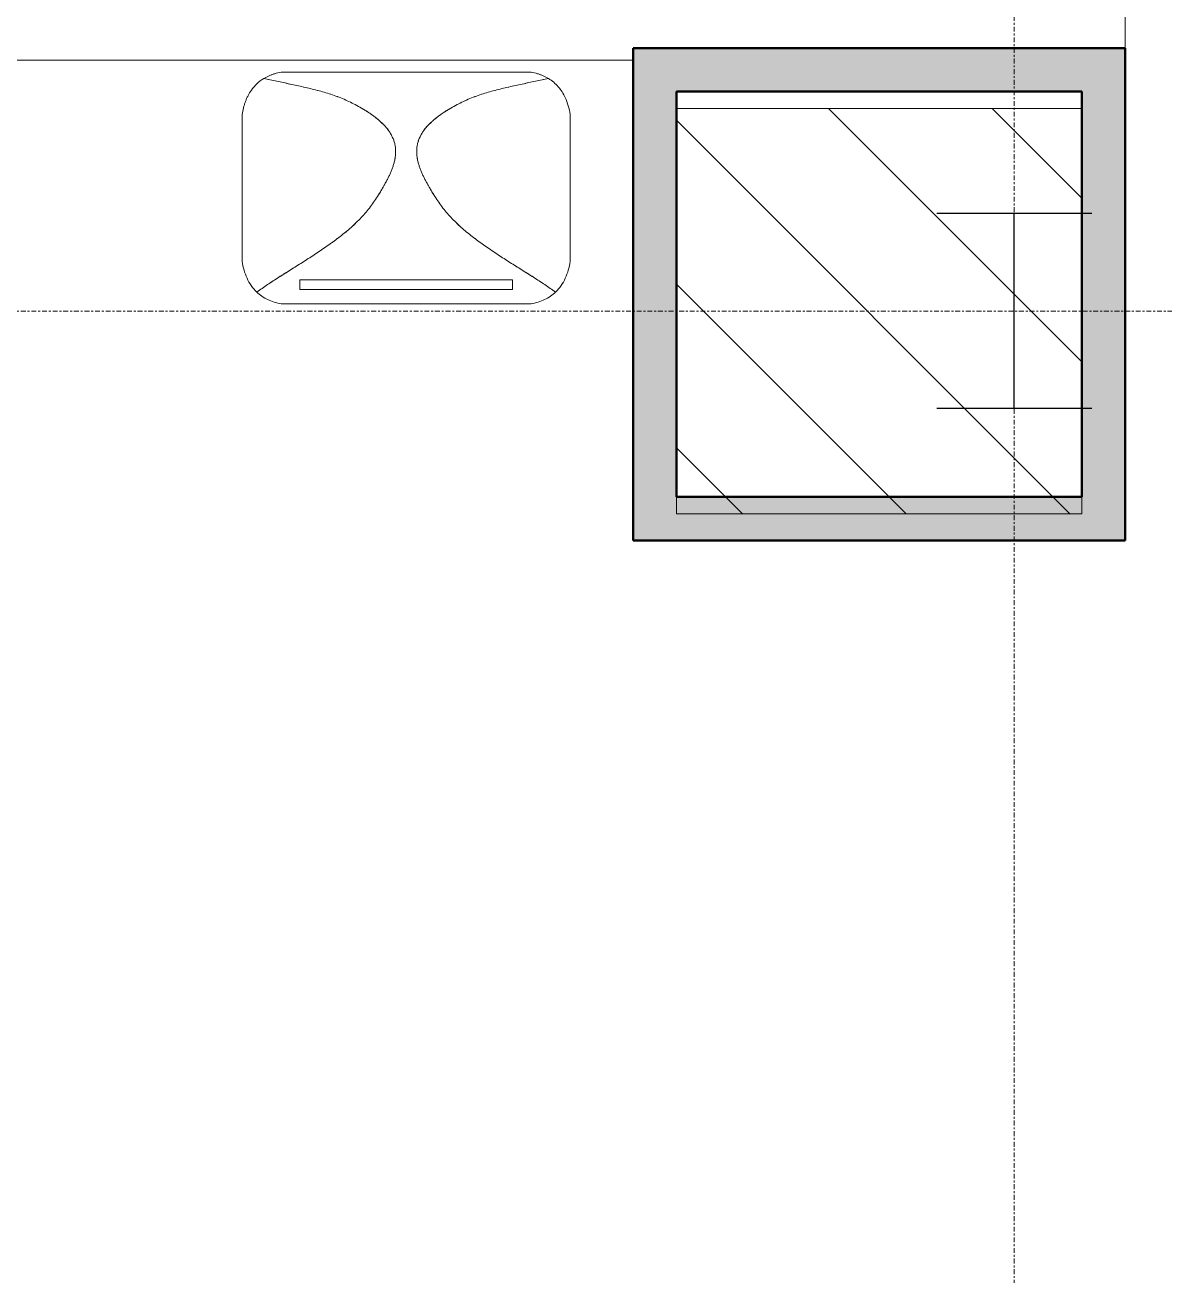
# Model space of a CAD drawing. Header units: inches. Extents: x -1106 to 1409, y -1111 to 918.
# Drawn here: x 59.9 to 118.9, y -26.2 to 38.6 of the extents above; entities that cross this region are included whole.
import ezdxf

# ---------------------------------------------------------------- set-up
doc = ezdxf.new("R2010")
doc.units = ezdxf.units.IN
doc.header["$MEASUREMENT"] = 0
doc.linetypes.add('Grid Line 1_4_', pattern=[0.4375, 0.25, -0.0625, 0.0625, -0.0625])
for name, color, linetype, lineweight in [('A-WALL-PATT', 111, 'Continuous', 13), ('I-WALL', 2, 'Continuous', 13), ('Q-SPCQ', 91, 'Continuous', 13), ('S-COLS', 52, 'Continuous', 13), ('S-COLS-SYMB', 171, 'Continuous', 20), ('S-GRID', 1, 'Continuous', 9)]:
    doc.layers.add(name, color=color, linetype=linetype, lineweight=lineweight)

# ---------------------------------------------------------------- blocks, each defined once
blk = doc.blocks.new('F2540 - Shredder_ Paper_ Security - F2540 - Shredder_ Paper_ Security-3035103-7TH FLOOR TELECOM UNDERFLOOR ROUTING PLAN')
at = {"layer": 'Q-SPCQ', "lineweight": 9}
for p, q in [((-6.467, 6), (6.467, 6)), ((-6.467, 6), (6.467, 6)), ((-5.5, 5.25), (0, 5.25)), ((-5.5, 5.25), (0, 5.25)), ((0, 5.25), (5.5, 5.25)), ((0, 5.25), (5.5, 5.25)), ((0, 4.75), (-5.5, 4.75)), ((0, 4.75), (-5.5, 4.75)), ((5.5, 4.75), (0, 4.75)), ((5.5, 4.75), (0, 4.75)), ((-8.5, -3.803), (-8.5, 3.803)), ((-8.5, 0), (-8.5, 3.803)), ((8.5, 3.803), (8.5, -3.803)), ((8.5, 3.803), (8.5, -3.803)), ((-8.5, -3.803), (-8.5, 0)), ((6.467, -6), (-6.467, -6)), ((6.467, -6), (-6.467, -6))]:
    blk.add_line(p, q, dxfattribs=at)
for points in [[(-6.467, 6), (-6.595, 5.977), (-6.84, 5.919), (-7.178, 5.787), (-7.48, 5.612), (-7.657, 5.47), (-7.739, 5.391)], [(-6.467, 6), (-6.595, 5.977), (-6.84, 5.919), (-7.178, 5.787), (-7.48, 5.612), (-7.657, 5.47), (-7.739, 5.391)], [(7.739, 5.391), (7.657, 5.47), (7.48, 5.612), (7.178, 5.787), (6.84, 5.919), (6.595, 5.977), (6.467, 6)], [(7.739, 5.391), (7.657, 5.47), (7.48, 5.612), (7.178, 5.787), (6.84, 5.919), (6.595, 5.977), (6.467, 6)], [(-7.739, 5.391), (-7.847, 5.287), (-8.036, 5.065), (-8.253, 4.68), (-8.409, 4.258), (-8.473, 3.958), (-8.5, 3.803)], [(-7.739, 5.391), (-7.847, 5.287), (-8.036, 5.065), (-8.253, 4.68), (-8.409, 4.258), (-8.473, 3.958), (-8.5, 3.803)], [(-7.739, 5.391), (-7.56, 5.263), (-7.375, 5.133), (-7.184, 5.005)], [(-7.739, 5.391), (-7.56, 5.263), (-7.375, 5.133), (-7.184, 5.005)], [(-5.5, 4.75), (-5.5, 4.925), (-5.5, 5.092), (-5.5, 5.25)], [(-5.5, 4.75), (-5.5, 4.925), (-5.5, 5.092), (-5.5, 5.25)], [(5.5, 5.25), (5.5, 5.092), (5.5, 4.925), (5.5, 4.75)], [(5.5, 5.25), (5.5, 5.092), (5.5, 4.925), (5.5, 4.75)], [(7.184, 5.005), (7.375, 5.133), (7.56, 5.263), (7.739, 5.391)], [(7.184, 5.005), (7.375, 5.133), (7.56, 5.263), (7.739, 5.391)], [(8.5, 3.803), (8.473, 3.958), (8.409, 4.258), (8.253, 4.68), (8.036, 5.065), (7.847, 5.287), (7.739, 5.391)], [(8.5, 3.803), (8.473, 3.958), (8.409, 4.258), (8.253, 4.68), (8.036, 5.065), (7.847, 5.287), (7.739, 5.391)], [(-5.987, 4.238), (-5.784, 4.111), (-5.58, 3.983), (-5.377, 3.854)], [(-5.987, 4.238), (-5.783, 4.111), (-5.58, 3.983), (-5.377, 3.854)], [(5.377, 3.854), (5.58, 3.983), (5.784, 4.111), (5.987, 4.238)], [(5.377, 3.854), (5.58, 3.983), (5.783, 4.111), (5.987, 4.238)], [(-5.374, 3.852), (-5.17, 3.723), (-4.967, 3.592), (-4.765, 3.46)], [(-5.374, 3.852), (-5.17, 3.723), (-4.968, 3.593), (-4.765, 3.46)], [(-4.764, 3.46), (-4.562, 3.327), (-4.361, 3.192), (-4.161, 3.053)], [(-4.764, 3.46), (-4.563, 3.327), (-4.361, 3.192), (-4.161, 3.053)], [(4.161, 3.053), (4.361, 3.192), (4.562, 3.327), (4.764, 3.46)], [(4.161, 3.053), (4.361, 3.192), (4.563, 3.327), (4.764, 3.46)], [(4.765, 3.46), (4.967, 3.592), (5.17, 3.723), (5.374, 3.852)], [(4.765, 3.46), (4.968, 3.593), (5.17, 3.723), (5.374, 3.852)], [(-4.158, 3.051), (-3.959, 2.913), (-3.761, 2.77), (-3.567, 2.622)], [(-4.158, 3.051), (-3.959, 2.912), (-3.761, 2.77), (-3.567, 2.622)], [(3.567, 2.622), (3.761, 2.77), (3.959, 2.913), (4.158, 3.051)], [(3.567, 2.622), (3.761, 2.77), (3.959, 2.912), (4.158, 3.051)], [(-2.452, 1.658), (-2.28, 1.484), (-2.116, 1.302), (-1.963, 1.111)], [(-2.451, 1.658), (-2.28, 1.484), (-2.116, 1.302), (-1.963, 1.111)], [(1.963, 1.111), (2.116, 1.302), (2.28, 1.484), (2.452, 1.658)], [(1.963, 1.111), (2.116, 1.302), (2.28, 1.484), (2.451, 1.658)], [(-1.961, 1.108), (-1.808, 0.917), (-1.667, 0.717), (-1.533, 0.512)], [(-1.961, 1.108), (-1.808, 0.917), (-1.667, 0.717), (-1.533, 0.512)], [(1.533, 0.512), (1.667, 0.717), (1.808, 0.917), (1.961, 1.108)], [(1.533, 0.512), (1.667, 0.717), (1.808, 0.917), (1.961, 1.108)], [(-2.559, -4.275), (-2.773, -4.39), (-2.991, -4.499), (-3.214, -4.594)], [(-2.559, -4.275), (-2.773, -4.39), (-2.99, -4.498), (-3.214, -4.594)], [(3.214, -4.594), (2.991, -4.499), (2.773, -4.39), (2.559, -4.275)], [(3.214, -4.594), (2.99, -4.498), (2.773, -4.39), (2.559, -4.275)], [(-4.607, -5.057), (-4.839, -5.118), (-5.074, -5.175), (-5.307, -5.229)], [(5.307, -5.229), (5.074, -5.175), (4.839, -5.118), (4.607, -5.057)], [(-6.703, -5.529), (-6.928, -5.577), (-7.15, -5.626), (-7.369, -5.674)], [(-6.017, -5.385), (-6.245, -5.433), (-6.477, -5.481), (-6.702, -5.529)], [(-6.017, -5.385), (-6.248, -5.434), (-6.478, -5.481), (-6.702, -5.529)], [(-5.316, -5.231), (-5.546, -5.283), (-5.771, -5.332), (-6.001, -5.381)], [(-5.316, -5.231), (-5.546, -5.283), (-5.774, -5.333), (-6.001, -5.381)], [(6.001, -5.381), (5.771, -5.332), (5.546, -5.283), (5.316, -5.231)], [(6.001, -5.381), (5.775, -5.333), (5.546, -5.283), (5.316, -5.231)], [(6.702, -5.529), (6.478, -5.481), (6.245, -5.433), (6.017, -5.385)], [(6.702, -5.529), (6.477, -5.481), (6.248, -5.434), (6.017, -5.385)], [(7.369, -5.674), (7.15, -5.626), (6.928, -5.577), (6.703, -5.529)]]:
    blk.add_open_spline(points, degree=3, dxfattribs=at)
for points, knots in [([(-7.184, 5.004), (-7.088, 4.94), (-6.894, 4.813), (-6.696, 4.686), (-6.596, 4.623)], [0.0384779, 0.0384779, 0.0384779, 0.0384779, 0.05769231, 0.07692308, 0.07692308, 0.07692308, 0.07692308]), ([(-7.184, 5.004), (-7.088, 4.94), (-6.894, 4.813), (-6.696, 4.686), (-6.596, 4.623)], [0.03846154, 0.03846154, 0.03846154, 0.03846154, 0.05769231, 0.07682733, 0.07682733, 0.07682733, 0.07682733]), ([(-6.595, 4.622), (-6.495, 4.559), (-6.295, 4.432), (-6.093, 4.305), (-5.991, 4.241)], [0.07701628, 0.07701628, 0.07701628, 0.07701628, 0.09615385, 0.11538462, 0.11538462, 0.11538462, 0.11538462]), ([(-6.595, 4.622), (-6.495, 4.558), (-6.294, 4.431), (-6.092, 4.304), (-5.991, 4.241)], [0.07692308, 0.07692308, 0.07692308, 0.07692308, 0.09615385, 0.11510651, 0.11510651, 0.11510651, 0.11510651]), ([(5.991, 4.241), (6.093, 4.305), (6.295, 4.432), (6.496, 4.559), (6.595, 4.622)], [0.88461538, 0.88461538, 0.88461538, 0.88461538, 0.90384615, 0.92298372, 0.92298372, 0.92298372, 0.92298372]), ([(5.991, 4.241), (6.092, 4.304), (6.294, 4.431), (6.495, 4.558), (6.595, 4.622)], [0.88489349, 0.88489349, 0.88489349, 0.88489349, 0.90384615, 0.92307692, 0.92307692, 0.92307692, 0.92307692]), ([(6.596, 4.623), (6.696, 4.686), (6.894, 4.813), (7.089, 4.94), (7.184, 5.004)], [0.92307692, 0.92307692, 0.92307692, 0.92307692, 0.94230769, 0.9615221, 0.9615221, 0.9615221, 0.9615221]), ([(6.596, 4.623), (6.696, 4.686), (6.893, 4.813), (7.089, 4.94), (7.184, 5.004)], [0.92317267, 0.92317267, 0.92317267, 0.92317267, 0.94230769, 0.96153846, 0.96153846, 0.96153846, 0.96153846]), ([(-3.564, 2.62), (-3.467, 2.547), (-3.274, 2.397), (-3.086, 2.241), (-2.993, 2.161)], [0.26941293, 0.26941293, 0.26941293, 0.26941293, 0.28846154, 0.30769231, 0.30769231, 0.30769231, 0.30769231]), ([(-3.564, 2.62), (-3.466, 2.546), (-3.274, 2.396), (-3.085, 2.24), (-2.993, 2.161)], [0.26923077, 0.26923077, 0.26923077, 0.26923077, 0.28846154, 0.30753962, 0.30753962, 0.30753962, 0.30753962]), ([(2.993, 2.161), (3.086, 2.241), (3.274, 2.397), (3.467, 2.547), (3.564, 2.62)], [0.69230769, 0.69230769, 0.69230769, 0.69230769, 0.71153846, 0.73058707, 0.73058707, 0.73058707, 0.73058707]), ([(2.993, 2.161), (3.085, 2.24), (3.274, 2.396), (3.466, 2.546), (3.564, 2.62)], [0.69246038, 0.69246038, 0.69246038, 0.69246038, 0.71153846, 0.73076923, 0.73076923, 0.73076923, 0.73076923]), ([(-2.991, 2.159), (-2.898, 2.08), (-2.716, 1.917), (-2.54, 1.748), (-2.453, 1.66)], [0.30785443, 0.30785443, 0.30785443, 0.30785443, 0.32692308, 0.34615385, 0.34615385, 0.34615385, 0.34615385]), ([(-2.991, 2.159), (-2.898, 2.079), (-2.715, 1.917), (-2.539, 1.747), (-2.453, 1.66)], [0.30769231, 0.30769231, 0.30769231, 0.30769231, 0.32692308, 0.34600915, 0.34600915, 0.34600915, 0.34600915]), ([(2.453, 1.66), (2.54, 1.748), (2.716, 1.917), (2.898, 2.08), (2.991, 2.159)], [0.65384615, 0.65384615, 0.65384615, 0.65384615, 0.67307692, 0.69214557, 0.69214557, 0.69214557, 0.69214557]), ([(2.453, 1.66), (2.539, 1.747), (2.715, 1.917), (2.898, 2.079), (2.991, 2.159)], [0.65399085, 0.65399085, 0.65399085, 0.65399085, 0.67307692, 0.69230769, 0.69230769, 0.69230769, 0.69230769]), ([(-1.531, 0.509), (-1.464, 0.407), (-1.366, 0.252), (-1.242, 0.042), (-1.181, -0.066), (-1.151, -0.12)], [0.42328759, 0.42328759, 0.42328759, 0.42328759, 0.44230769, 0.45192308, 0.46153846, 0.46153846, 0.46153846, 0.46153846]), ([(-1.531, 0.509), (-1.463, 0.406), (-1.365, 0.25), (-1.241, 0.039), (-1.181, -0.067), (-1.151, -0.12)], [0.42307692, 0.42307692, 0.42307692, 0.42307692, 0.44230769, 0.45192308, 0.46134797, 0.46134797, 0.46134797, 0.46134797]), ([(1.151, -0.12), (1.181, -0.066), (1.242, 0.042), (1.366, 0.252), (1.464, 0.407), (1.531, 0.509)], [0.53846154, 0.53846154, 0.53846154, 0.53846154, 0.54807692, 0.55769231, 0.57671241, 0.57671241, 0.57671241, 0.57671241]), ([(1.151, -0.12), (1.181, -0.067), (1.241, 0.039), (1.365, 0.25), (1.463, 0.406), (1.531, 0.509)], [0.53865203, 0.53865203, 0.53865203, 0.53865203, 0.54807692, 0.55769231, 0.57692308, 0.57692308, 0.57692308, 0.57692308]), ([(-1.15, -0.123), (-1.12, -0.176), (-1.061, -0.283), (-0.973, -0.445), (-0.904, -0.582), (-0.852, -0.694), (-0.828, -0.751), (-0.816, -0.779)], [0.46172087, 0.46172087, 0.46172087, 0.46172087, 0.47115385, 0.48076923, 0.49038462, 0.49519231, 0.5, 0.5, 0.5, 0.5]), ([(-1.15, -0.123), (-1.12, -0.177), (-1.06, -0.284), (-0.972, -0.447), (-0.903, -0.584), (-0.852, -0.695), (-0.828, -0.751), (-0.816, -0.779)], [0.46153846, 0.46153846, 0.46153846, 0.46153846, 0.47115385, 0.48076923, 0.49038462, 0.49519231, 0.49988896, 0.49988896, 0.49988896, 0.49988896]), ([(0.816, -0.779), (0.828, -0.751), (0.852, -0.694), (0.904, -0.582), (0.973, -0.445), (1.061, -0.283), (1.12, -0.176), (1.15, -0.123)], [0.5, 0.5, 0.5, 0.5, 0.50480769, 0.50961538, 0.51923077, 0.52884615, 0.53827913, 0.53827913, 0.53827913, 0.53827913]), ([(0.816, -0.779), (0.828, -0.751), (0.852, -0.695), (0.903, -0.584), (0.972, -0.447), (1.06, -0.284), (1.12, -0.177), (1.15, -0.123)], [0.50011104, 0.50011104, 0.50011104, 0.50011104, 0.50480769, 0.50961538, 0.51923077, 0.52884615, 0.53846154, 0.53846154, 0.53846154, 0.53846154]), ([(-0.815, -0.781), (-0.804, -0.809), (-0.78, -0.865), (-0.734, -0.979), (-0.679, -1.124), (-0.633, -1.271), (-0.603, -1.39), (-0.591, -1.45), (-0.586, -1.48)], [0.50010435, 0.50010435, 0.50010435, 0.50010435, 0.50480769, 0.50961538, 0.51923077, 0.52884615, 0.53365385, 0.53846154, 0.53846154, 0.53846154, 0.53846154]), ([(-0.815, -0.781), (-0.803, -0.809), (-0.78, -0.867), (-0.734, -0.981), (-0.679, -1.126), (-0.632, -1.273), (-0.603, -1.392), (-0.591, -1.45), (-0.586, -1.48)], [0.5, 0.5, 0.5, 0.5, 0.50480769, 0.50961538, 0.51923077, 0.52884615, 0.53365385, 0.53831795, 0.53831795, 0.53831795, 0.53831795]), ([(0.586, -1.48), (0.591, -1.45), (0.603, -1.39), (0.633, -1.271), (0.679, -1.124), (0.734, -0.979), (0.78, -0.865), (0.804, -0.809), (0.815, -0.781)], [0.46153846, 0.46153846, 0.46153846, 0.46153846, 0.46634615, 0.47115385, 0.48076923, 0.49038462, 0.49519231, 0.49989565, 0.49989565, 0.49989565, 0.49989565]), ([(0.586, -1.48), (0.591, -1.45), (0.603, -1.392), (0.632, -1.273), (0.679, -1.126), (0.734, -0.981), (0.78, -0.867), (0.803, -0.809), (0.815, -0.781)], [0.46168205, 0.46168205, 0.46168205, 0.46168205, 0.46634615, 0.47115385, 0.48076923, 0.49038462, 0.49519231, 0.5, 0.5, 0.5, 0.5]), ([(-0.586, -1.482), (-0.581, -1.511), (-0.571, -1.571), (-0.556, -1.693), (-0.544, -1.847), (-0.546, -2.032), (-0.561, -2.152), (-0.572, -2.211)], [0.53859919, 0.53859919, 0.53859919, 0.53859919, 0.54326923, 0.54807692, 0.55769231, 0.56730769, 0.57692308, 0.57692308, 0.57692308, 0.57692308]), ([(-0.586, -1.482), (-0.58, -1.512), (-0.571, -1.573), (-0.556, -1.696), (-0.544, -1.851), (-0.547, -2.035), (-0.561, -2.153), (-0.572, -2.211)], [0.53846154, 0.53846154, 0.53846154, 0.53846154, 0.54326923, 0.54807692, 0.55769231, 0.56730769, 0.57667316, 0.57667316, 0.57667316, 0.57667316]), ([(0.572, -2.211), (0.561, -2.152), (0.546, -2.032), (0.544, -1.847), (0.556, -1.693), (0.571, -1.571), (0.581, -1.511), (0.586, -1.482)], [0.42307692, 0.42307692, 0.42307692, 0.42307692, 0.43269231, 0.44230769, 0.45192308, 0.45673077, 0.46140081, 0.46140081, 0.46140081, 0.46140081]), ([(0.572, -2.211), (0.561, -2.153), (0.547, -2.035), (0.544, -1.851), (0.556, -1.696), (0.571, -1.573), (0.58, -1.512), (0.586, -1.482)], [0.42332684, 0.42332684, 0.42332684, 0.42332684, 0.43269231, 0.44230769, 0.45192308, 0.45673077, 0.46153846, 0.46153846, 0.46153846, 0.46153846]), ([(-0.573, -2.216), (-0.584, -2.275), (-0.614, -2.393), (-0.679, -2.568), (-0.746, -2.708), (-0.806, -2.815), (-0.836, -2.866), (-0.852, -2.891)], [0.57692308, 0.57692308, 0.57692308, 0.57692308, 0.58653846, 0.59615385, 0.60576923, 0.61057692, 0.61518697, 0.61518697, 0.61518697, 0.61518697]), ([(-0.573, -2.216), (-0.584, -2.274), (-0.613, -2.39), (-0.678, -2.564), (-0.745, -2.704), (-0.804, -2.813), (-0.835, -2.865), (-0.851, -2.89)], [0.57719304, 0.57719304, 0.57719304, 0.57719304, 0.58653846, 0.59615385, 0.60576923, 0.61057692, 0.61538462, 0.61538462, 0.61538462, 0.61538462]), ([(0.851, -2.89), (0.835, -2.865), (0.804, -2.813), (0.745, -2.704), (0.678, -2.564), (0.613, -2.39), (0.584, -2.274), (0.573, -2.216)], [0.38461538, 0.38461538, 0.38461538, 0.38461538, 0.38942308, 0.39423077, 0.40384615, 0.41346154, 0.42280696, 0.42280696, 0.42280696, 0.42280696]), ([(0.852, -2.891), (0.836, -2.866), (0.806, -2.815), (0.746, -2.708), (0.679, -2.568), (0.614, -2.393), (0.584, -2.275), (0.573, -2.216)], [0.38481303, 0.38481303, 0.38481303, 0.38481303, 0.38942308, 0.39423077, 0.40384615, 0.41346154, 0.42307692, 0.42307692, 0.42307692, 0.42307692]), ([(-0.854, -2.894), (-0.869, -2.918), (-0.902, -2.968), (-0.974, -3.065), (-1.074, -3.183), (-1.182, -3.295), (-1.271, -3.381), (-1.315, -3.424), (-1.338, -3.444)], [0.61562643, 0.61562643, 0.61562643, 0.61562643, 0.62019231, 0.625, 0.63461538, 0.64423077, 0.64903846, 0.65384615, 0.65384615, 0.65384615, 0.65384615]), ([(-0.854, -2.894), (-0.87, -2.919), (-0.903, -2.97), (-0.977, -3.068), (-1.077, -3.186), (-1.186, -3.299), (-1.274, -3.384), (-1.317, -3.425), (-1.338, -3.445)], [0.61538462, 0.61538462, 0.61538462, 0.61538462, 0.62019231, 0.625, 0.63461538, 0.64423077, 0.64903846, 0.65358006, 0.65358006, 0.65358006, 0.65358006]), ([(1.338, -3.444), (1.315, -3.424), (1.271, -3.381), (1.182, -3.295), (1.074, -3.183), (0.974, -3.065), (0.902, -2.968), (0.869, -2.918), (0.854, -2.894)], [0.34615385, 0.34615385, 0.34615385, 0.34615385, 0.35096154, 0.35576923, 0.36538462, 0.375, 0.37980769, 0.38437357, 0.38437357, 0.38437357, 0.38437357]), ([(1.338, -3.445), (1.317, -3.425), (1.274, -3.384), (1.186, -3.299), (1.077, -3.186), (0.977, -3.068), (0.903, -2.97), (0.87, -2.919), (0.854, -2.894)], [0.34641994, 0.34641994, 0.34641994, 0.34641994, 0.35096154, 0.35576923, 0.36538462, 0.375, 0.37980769, 0.38461538, 0.38461538, 0.38461538, 0.38461538]), ([(-8.5, -3.803), (-8.473, -3.96), (-8.407, -4.262), (-8.224, -4.759), (-7.966, -5.169), (-7.65, -5.482), (-7.467, -5.614), (-7.369, -5.674)], [0, 0, 0, 0, 0.2, 0.4, 0.7, 0.85, 1, 1, 1, 1]), ([(-8.5, -3.803), (-8.473, -3.96), (-8.407, -4.262), (-8.224, -4.759), (-7.966, -5.169), (-7.65, -5.482), (-7.467, -5.614), (-7.369, -5.674)], [0, 0, 0, 0, 0.2, 0.4, 0.7, 0.85, 1, 1, 1, 1]), ([(-1.342, -3.448), (-1.363, -3.468), (-1.407, -3.507), (-1.499, -3.586), (-1.62, -3.681), (-1.77, -3.79), (-1.871, -3.86), (-1.922, -3.894)], [0.65412568, 0.65412568, 0.65412568, 0.65412568, 0.65865385, 0.66346154, 0.67307692, 0.68269231, 0.69230769, 0.69230769, 0.69230769, 0.69230769]), ([(-1.342, -3.448), (-1.364, -3.469), (-1.41, -3.51), (-1.503, -3.589), (-1.625, -3.684), (-1.773, -3.792), (-1.873, -3.861), (-1.922, -3.894)], [0.65384615, 0.65384615, 0.65384615, 0.65384615, 0.65865385, 0.66346154, 0.67307692, 0.68269231, 0.69198653, 0.69198653, 0.69198653, 0.69198653]), ([(1.922, -3.894), (1.871, -3.86), (1.77, -3.79), (1.62, -3.681), (1.499, -3.586), (1.407, -3.507), (1.363, -3.468), (1.342, -3.448)], [0.30769231, 0.30769231, 0.30769231, 0.30769231, 0.31730769, 0.32692308, 0.33653846, 0.34134615, 0.34587432, 0.34587432, 0.34587432, 0.34587432]), ([(1.922, -3.894), (1.873, -3.861), (1.773, -3.792), (1.625, -3.684), (1.503, -3.589), (1.41, -3.51), (1.364, -3.469), (1.342, -3.448)], [0.30801347, 0.30801347, 0.30801347, 0.30801347, 0.31730769, 0.32692308, 0.33653846, 0.34134615, 0.34615385, 0.34615385, 0.34615385, 0.34615385]), ([(7.369, -5.674), (7.5, -5.594), (7.738, -5.413), (8.004, -5.105), (8.168, -4.834), (8.264, -4.632), (8.327, -4.475), (8.383, -4.313), (8.444, -4.092), (8.48, -3.921), (8.5, -3.803)], [0, 0, 0, 0, 0.2, 0.4, 0.55, 0.625, 0.7, 0.775, 0.85, 1, 1, 1, 1]), ([(7.369, -5.674), (7.5, -5.594), (7.738, -5.413), (8.004, -5.105), (8.168, -4.834), (8.264, -4.632), (8.327, -4.475), (8.383, -4.313), (8.444, -4.092), (8.48, -3.921), (8.5, -3.803)], [0, 0, 0, 0, 0.2, 0.4, 0.55, 0.625, 0.7, 0.775, 0.85, 1, 1, 1, 1]), ([(-1.927, -3.897), (-1.976, -3.93), (-2.077, -3.996), (-2.285, -4.123), (-2.446, -4.213), (-2.554, -4.272)], [0.69260519, 0.69260519, 0.69260519, 0.69260519, 0.70192308, 0.71153846, 0.73076923, 0.73076923, 0.73076923, 0.73076923]), ([(-1.927, -3.897), (-1.978, -3.931), (-2.08, -3.999), (-2.289, -4.125), (-2.448, -4.214), (-2.553, -4.272)], [0.69230769, 0.69230769, 0.69230769, 0.69230769, 0.70192308, 0.71153846, 0.73041841, 0.73041841, 0.73041841, 0.73041841]), ([(2.554, -4.272), (2.446, -4.213), (2.285, -4.123), (2.077, -3.996), (1.976, -3.93), (1.927, -3.897)], [0.26923077, 0.26923077, 0.26923077, 0.26923077, 0.28846154, 0.29807692, 0.30739481, 0.30739481, 0.30739481, 0.30739481]), ([(2.553, -4.272), (2.448, -4.214), (2.289, -4.125), (2.08, -3.999), (1.978, -3.931), (1.927, -3.897)], [0.26958159, 0.26958159, 0.26958159, 0.26958159, 0.28846154, 0.29807692, 0.30769231, 0.30769231, 0.30769231, 0.30769231]), ([(-4.607, -5.057), (-4.722, -5.088), (-4.956, -5.147), (-5.191, -5.202), (-5.307, -5.229)], [0.84644601, 0.84644601, 0.84644601, 0.84644601, 0.86538462, 0.88461538, 0.88461538, 0.88461538, 0.88461538]), ([(-3.907, -4.854), (-4.02, -4.891), (-4.251, -4.961), (-4.483, -5.025), (-4.601, -5.056)], [0.80814257, 0.80814257, 0.80814257, 0.80814257, 0.82692308, 0.84615385, 0.84615385, 0.84615385, 0.84615385]), ([(-3.907, -4.854), (-4.023, -4.891), (-4.253, -4.962), (-4.485, -5.025), (-4.601, -5.056)], [0.80769231, 0.80769231, 0.80769231, 0.80769231, 0.82692308, 0.84585888, 0.84585888, 0.84585888, 0.84585888]), ([(-3.219, -4.597), (-3.33, -4.644), (-3.555, -4.733), (-3.783, -4.813), (-3.899, -4.851)], [0.76954404, 0.76954404, 0.76954404, 0.76954404, 0.78846154, 0.80769231, 0.80769231, 0.80769231, 0.80769231]), ([(-3.219, -4.597), (-3.332, -4.645), (-3.557, -4.733), (-3.786, -4.814), (-3.899, -4.851)], [0.76923077, 0.76923077, 0.76923077, 0.76923077, 0.78846154, 0.80723277, 0.80723277, 0.80723277, 0.80723277]), ([(3.899, -4.851), (3.783, -4.813), (3.555, -4.733), (3.33, -4.644), (3.219, -4.597)], [0.19230769, 0.19230769, 0.19230769, 0.19230769, 0.21153846, 0.23045596, 0.23045596, 0.23045596, 0.23045596]), ([(3.899, -4.851), (3.786, -4.814), (3.557, -4.733), (3.332, -4.645), (3.219, -4.597)], [0.19276723, 0.19276723, 0.19276723, 0.19276723, 0.21153846, 0.23076923, 0.23076923, 0.23076923, 0.23076923]), ([(4.601, -5.056), (4.483, -5.025), (4.251, -4.961), (4.02, -4.891), (3.907, -4.854)], [0.15384615, 0.15384615, 0.15384615, 0.15384615, 0.17307692, 0.19185743, 0.19185743, 0.19185743, 0.19185743]), ([(4.601, -5.056), (4.485, -5.025), (4.253, -4.962), (4.023, -4.891), (3.907, -4.854)], [0.15414112, 0.15414112, 0.15414112, 0.15414112, 0.17307692, 0.19230769, 0.19230769, 0.19230769, 0.19230769]), ([(5.307, -5.229), (5.191, -5.202), (4.956, -5.147), (4.722, -5.088), (4.607, -5.057)], [0.11538462, 0.11538462, 0.11538462, 0.11538462, 0.13461538, 0.15355399, 0.15355399, 0.15355399, 0.15355399]), ([(-6.703, -5.529), (-6.817, -5.554), (-7.041, -5.602), (-7.26, -5.65), (-7.369, -5.674)], [0.96160482, 0.96160482, 0.96160482, 0.96160482, 0.98076923, 1, 1, 1, 1]), ([(-7.369, -5.674), (-7.285, -5.725), (-7.151, -5.793), (-6.963, -5.87), (-6.762, -5.937), (-6.59, -5.977), (-6.467, -6)], [0, 0, 0, 0, 0.333333, 0.5, 0.666667, 1, 1, 1, 1]), ([(-7.369, -5.674), (-7.285, -5.725), (-7.151, -5.793), (-6.963, -5.87), (-6.762, -5.937), (-6.59, -5.977), (-6.467, -6)], [0, 0, 0, 0, 0.333333, 0.5, 0.666667, 1, 1, 1, 1]), ([(6.467, -6), (6.59, -5.977), (6.762, -5.937), (6.963, -5.87), (7.151, -5.793), (7.285, -5.725), (7.369, -5.674)], [0, 0, 0, 0, 0.333333, 0.5, 0.666667, 1, 1, 1, 1]), ([(6.467, -6), (6.59, -5.977), (6.762, -5.937), (6.963, -5.87), (7.151, -5.793), (7.285, -5.725), (7.369, -5.674)], [0, 0, 0, 0, 0.333333, 0.5, 0.666667, 1, 1, 1, 1]), ([(7.369, -5.674), (7.26, -5.65), (7.041, -5.602), (6.817, -5.554), (6.703, -5.529)], [0, 0, 0, 0, 0.01923077, 0.03839518, 0.03839518, 0.03839518, 0.03839518])]:
    blk.add_open_spline(points, degree=3, knots=knots, dxfattribs=at)
blk = doc.blocks.new('18433_1 - AEO NY - CENTRAL_rvt-1-7TH FLOOR TELECOM UNDERFLOOR ROUTING PLAN')
at = {"layer": 'A-WALL-PATT'}
for points in [[(91.398, 14.131), (93.648, 14.131), (93.648, 37.381), (91.398, 37.381), (91.398, 16.353)], [(114.648, 35.131), (114.648, 37.381), (93.648, 37.381), (93.648, 35.131), (97.022, 35.131)], [(114.648, 11.881), (116.898, 11.881), (116.898, 37.381), (114.648, 37.381), (114.648, 14.131)], [(114.648, 11.881), (114.648, 14.131), (91.398, 14.131), (91.398, 11.881), (97.022, 11.881)]]:
    blk.add_hatch(color=253, dxfattribs=at).paths.add_polyline_path(points, flags=0)
at = {"layer": 'S-COLS', "lineweight": 9}
h = blk.add_hatch(dxfattribs=at)
h.set_pattern_fill('FP_1', color=53, style=0, pattern_type=2)
h.set_pattern_definition([(135, (0, 0), (-4.24264, -4.24264), [])])
h.paths.add_polyline_path([(114.648, 13.256), (114.648, 34.256), (93.648, 34.256), (93.648, 13.256), (97.022, 13.256)], flags=0)
at = {"layer": 'I-WALL', "color": 253}
for p, q in [((116.898, 41.631), (116.898, 37.381)), ((91.398, 36.756), (-49.081, 36.756))]:
    blk.add_line(p, q, dxfattribs=at)
at = {"layer": 'I-WALL', "color": 213, "lineweight": 50}
for p, q in [((93.648, 37.381), (91.398, 37.381)), ((91.398, 37.381), (91.398, 14.131)), ((114.648, 37.381), (93.648, 37.381)), ((116.898, 37.381), (114.648, 37.381)), ((116.898, 11.881), (116.898, 37.381)), ((93.648, 14.131), (93.648, 35.131)), ((93.648, 35.131), (114.648, 35.131)), ((114.648, 35.131), (114.648, 14.131)), ((91.398, 14.131), (91.398, 11.881)), ((114.648, 14.131), (93.648, 14.131)), ((91.398, 11.881), (114.648, 11.881)), ((114.648, 11.881), (116.898, 11.881))]:
    blk.add_line(p, q, dxfattribs=at)
at = {"layer": 'S-COLS', "color": 133, "lineweight": 20}
for p, q in [((114.648, 34.256), (93.648, 34.256)), ((93.648, 34.256), (93.648, 13.256)), ((114.648, 13.256), (114.648, 34.256)), ((93.648, 13.256), (114.648, 13.256))]:
    blk.add_line(p, q, dxfattribs=at)
at = {"layer": 'S-GRID', "linetype": 'Grid Line 1_4_'}
for p, q in [((111.148, -529.369), (111.148, 870.85)), ((965.79, 23.756), (-931.823, 23.756))]:
    blk.add_line(p, q, dxfattribs=at)
at = {"color": 53, "lineweight": 9, "rotation": 180}
blk.add_blockref('F2540 - Shredder_ Paper_ Security - F2540 - Shredder_ Paper_ Security-3035103-7TH FLOOR TELECOM UNDERFLOOR ROUTING PLAN', (79.648, 30.131), dxfattribs=at)
blk = doc.blocks.new('W-Wide Flange-Column - W10X49-819827-7TH FLOOR TELECOM UNDERFLOOR ROUTING PLAN')
at = {"layer": 'S-COLS-SYMB', "color": 63, "lineweight": 25}
for p, q in [((-4.01, 5.05), (4.01, 5.05)), ((0, 5.05), (0, -5.05)), ((-4.01, -5.05), (4.01, -5.05))]:
    blk.add_line(p, q, dxfattribs=at)
blk = doc.blocks.new('5649_structural model_2019_rvt-1-7TH FLOOR TELECOM UNDERFLOOR ROUTING PLAN')
at = {"color": 123, "lineweight": 13, "rotation": 180}
blk.add_blockref('W-Wide Flange-Column - W10X49-819827-7TH FLOOR TELECOM UNDERFLOOR ROUTING PLAN', (111.148, 23.756), dxfattribs=at)

msp = doc.modelspace()

# ---------------------------------------------------------------- block references
at = {"lineweight": 5}
msp.add_blockref('18433_1 - AEO NY - CENTRAL_rvt-1-7TH FLOOR TELECOM UNDERFLOOR ROUTING PLAN', (0, 0), dxfattribs=at)

# ---------------------------------------------------------------- next in the draw order: block references
msp.add_blockref('5649_structural model_2019_rvt-1-7TH FLOOR TELECOM UNDERFLOOR ROUTING PLAN', (0, 0), dxfattribs=at)

doc.saveas('drawing.dxf')
